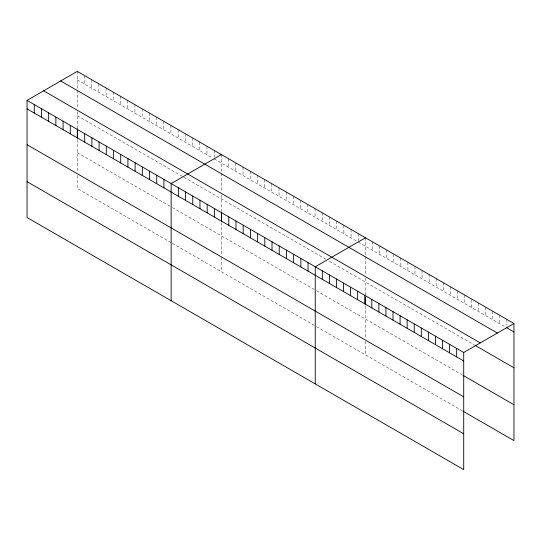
<?xml version="1.0" encoding="UTF-8"?>
<svg xmlns="http://www.w3.org/2000/svg" width="541" height="541" viewBox="0 0 541 541"><rect width="100%" height="100%" fill="white"/><g stroke="black" fill="none" stroke-linecap="round" stroke-linejoin="round"><path stroke-width="0.41" stroke-dasharray="2.71 2.03" d="M77.289 79.858L212.741 158.06M214.182 158.892L356.837 241.252M358.277 242.084L506.173 327.474M77.289 115.713L183.203 176.86M183.92 177.279L325.858 259.22M329.462 261.303L474.362 344.962M77.289 152.657L170.949 206.73M172.396 207.561L315.051 289.922M316.492 290.76L462.339 374.96M170.949 242.584L77.289 188.511L77.289 174.168M172.396 243.416L315.051 325.783M316.492 326.615L462.339 410.815M506.883 319.406L506.883 325.567M499.81 315.322L499.81 323.802M492.743 311.237L492.743 319.717M485.669 307.16L485.669 315.633M478.602 303.075L478.602 311.555M471.529 299.768L471.529 307.471M464.462 294.913L464.462 303.393M457.395 290.835L457.395 299.308M450.322 286.75L450.322 295.23M443.255 282.666L443.255 291.146M436.181 278.588L436.181 287.061M429.114 274.503L429.114 282.984M422.041 270.426L422.041 278.899M414.974 266.341L414.974 274.821M407.9 262.263L407.9 270.737M400.834 258.179L400.834 266.652M393.767 254.094L393.767 262.574M386.693 250.016L386.693 258.49M379.626 245.932L379.626 254.412M372.553 241.854L372.553 250.327M365.486 237.77L365.486 255.805M365.486 256.603L365.486 274.929M365.486 278.121L365.486 295.237M365.486 305.908L365.486 338.964M365.486 341.351L365.486 354.896M358.277 233.611L358.277 240.549M351.075 229.452L351.075 237.925M343.873 225.293L343.873 233.766M336.664 221.134L336.664 229.607M329.462 216.975L329.462 225.448M322.253 212.809L322.253 221.289M315.051 208.65L315.051 217.13M307.843 204.491L307.843 212.971M300.64 200.332L300.64 208.812M293.438 196.173L293.438 204.647M286.23 192.014L286.23 200.488M279.028 187.855L279.028 196.329M271.819 183.697L271.819 192.17M264.617 179.531L264.617 188.011M257.415 175.372L257.415 183.852M250.206 171.213L250.206 179.693M243.004 167.054L243.004 175.534M235.795 162.895L235.795 171.375M228.593 158.736L228.593 167.21M221.384 154.577L221.384 172.613M221.384 173.411L221.384 191.737M221.384 194.922L221.384 211.22M221.384 222.716L221.384 255.771M221.384 257.36L221.384 271.704M214.182 150.418L214.182 157.35M206.98 146.259L206.98 154.733M199.771 142.094L199.771 150.574M192.569 137.935L192.569 146.415M185.36 133.776L185.36 142.256M178.158 129.617L178.158 138.097M170.949 125.458L170.949 133.931M163.747 121.299L163.747 129.772M156.545 117.14L156.545 125.613M149.336 112.981L149.336 121.454M142.134 108.822L142.134 117.296M134.925 104.656L134.925 113.137M127.723 100.498L127.723 108.978M120.521 96.339L120.521 104.819M113.312 92.18L113.312 100.66M106.11 88.021L106.11 96.494M98.902 83.862L98.902 92.335M91.7 79.703L91.7 88.176M84.491 75.544L84.491 84.017M77.289 71.378L77.289 89.421M77.289 90.219L77.289 108.545M77.289 111.73L77.289 128.846M77.289 139.517L77.289 172.572"/><path stroke-width="0.81" d="M27.05 100.389L463.711 352.489L463.711 469.622L27.05 217.516L27.05 100.389L77.289 71.378L513.95 323.484L513.95 440.611L463.049 411.228M221.384 154.577L171.145 183.582L171.145 300.708M365.486 237.77L315.247 266.774L315.247 383.9M463.711 352.489L513.95 323.484M506.883 327.88L513.95 331.964M60.707 80.954L497.368 333.06M43.632 90.814L480.293 342.92M475.066 345.368L513.95 367.819M27.05 108.863L463.711 360.969M463.049 375.373L513.95 404.756M27.05 144.718L463.711 396.823M27.05 181.661L463.711 433.767M456.645 348.411L456.645 356.884M449.571 344.326L449.571 352.806M442.504 340.248L442.504 348.722M435.431 336.164L435.431 344.644M428.364 332.079L428.364 340.56M421.29 328.002L421.29 336.475M414.223 323.917L414.223 332.397M407.157 319.839L407.157 328.313M400.083 315.755L400.083 324.235M393.016 311.677L393.016 320.15M385.943 307.592L385.943 316.066M378.876 303.508L378.876 311.988M371.802 299.43L371.802 307.903M365.486 296.881L365.486 304.265M364.735 295.345L364.735 303.826M357.662 291.268L357.662 299.741M350.595 287.183L350.595 295.663M343.528 283.099L343.528 291.579M336.455 279.021L336.455 287.494M329.388 274.936L329.388 283.416M322.314 270.858L322.314 279.332M308.039 262.615L308.039 271.095M300.837 258.456L300.837 266.929M293.635 254.297L293.635 262.77M286.426 250.138L286.426 258.612M279.224 245.979L279.224 254.453M272.015 241.813L272.015 250.294M264.813 237.655L264.813 246.135M257.604 233.496L257.604 241.976M250.402 229.337L250.402 237.817M243.2 225.178L243.2 233.658M235.991 221.019L235.991 229.492M228.789 216.86L228.789 225.333M221.58 212.701L221.58 221.174M221.384 212.045L221.384 221.073M214.378 208.542L214.378 217.015M207.176 204.376L207.176 212.856M199.967 200.217L199.967 208.698M192.765 196.058L192.765 204.539M185.556 191.899L185.556 200.38M178.354 187.741L178.354 196.221M163.943 179.423L163.943 187.896M156.741 175.264L156.741 183.737M149.532 171.105L149.532 179.578M142.33 166.939L142.33 175.419M135.122 162.78L135.122 171.26M127.919 158.621L127.919 167.101M120.711 154.462L120.711 162.942M113.509 150.303L113.509 158.777M106.306 146.144L106.306 154.618M99.098 141.985L99.098 150.459M91.896 137.827L91.896 146.3M84.687 133.661L84.687 142.141M77.485 129.502L77.485 137.982M77.289 128.846L77.289 137.881M70.283 125.343L70.283 133.823M63.074 121.184L63.074 129.664M55.872 117.025L55.872 125.505M48.663 112.866L48.663 121.34M41.461 108.707L41.461 117.181M34.252 104.548L34.252 113.022"/></g></svg>
